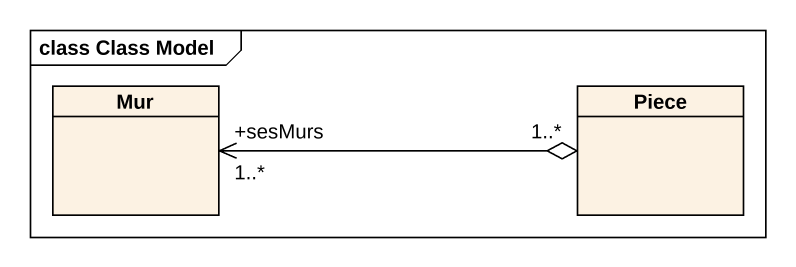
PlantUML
@startuml
mainframe class Class Model
hide circle
hide empty members
class Mur
class Piece
Mur "+sesMurs\n1..*" <-right-o "1..*" Piece
@enduml
